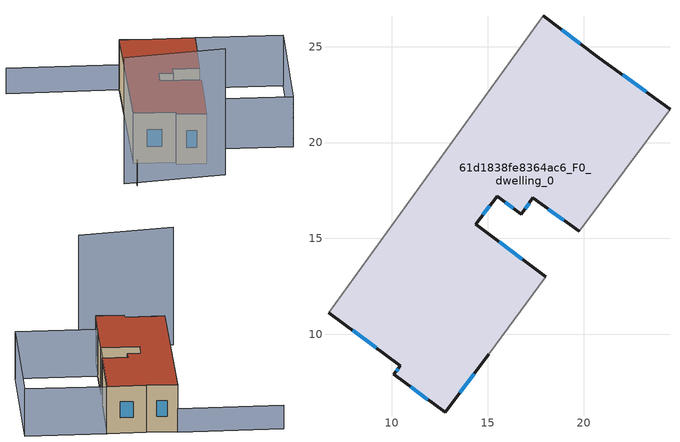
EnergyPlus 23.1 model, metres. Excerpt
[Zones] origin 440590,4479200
61d1838fe8364ac6_F0_dwelling_0
 floor ground (EU_floor_Construction): 20.79,24.43 24.51,21.74 19.78,15.36 17.35,17.11 16.75,16.27 15.48,17.19 14.37,15.75 18.03,13.01 15.04,8.96 12.77,5.93 10.1,7.91 10.44,8.36 6.69,11.12 17.91,26.61 z0
 wall outside (EU_wall_Construction): 18.03,13.01 14.37,15.75 15.48,17.19 16.75,16.27 17.35,17.11 19.78,15.36 / 6.69,11.12 10.44,8.36 10.1,7.91 12.77,5.93 15.04,8.96 / 24.51,21.74 20.79,24.43 17.91,26.61 z0:6
 wall adiabatic (EU_wall_Construction): 15.04,8.96 18.03,13.01 / 17.91,26.61 6.69,11.12 / 19.78,15.36 24.51,21.74 z0:6
 window (EU_Window_Construction): 14.74,16.23 15.11,16.71 / 16.81,13.92 15.59,14.83 / 13.53,6.95 14.28,7.95 / 10.99,7.25 11.88,6.6 / 10.33,8.21 10.21,8.06 / 7.95,10.2 9.19,9.28 / 19.82,25.16 18.87,25.88 / 23.26,22.64 22.03,23.53 / 18.16,16.52 18.97,15.94 / 16.95,16.55 17.15,16.83 / 15.9,16.88 16.32,16.58 z2.01:3.99
 roof outside (EU_roof_Construction): 18.03,13.01 14.37,15.75 15.48,17.19 16.75,16.27 17.35,17.11 19.78,15.36 24.51,21.74 20.79,24.43 17.91,26.61 6.69,11.12 10.44,8.36 10.1,7.91 12.77,5.93 15.04,8.96 z6
shading: 2.63,7.86 12.5,2.53 z0:15; 15.03,8.94 24.5,21.74 / 24.5,21.74 32.2,16.05 / 32.2,16.05 22.72,3.25 / 22.72,3.25 15.03,8.94 z0:6; 7.99,33.92 17.97,26.7 / 17.97,26.7 3.35,6.51 z0:3
[Building]
EU S2 Campaign: North Axis=0; Terrain=City; Solar Distribution=FullExterior
[Site:Location]
Madrid: Latitude=40.5; Longitude=-3.5; Time Zone=1; Elevation=609
[SizingPeriod:WeatherFileDays]
AnnualSizingPeriod: Begin Month=1; Begin Day of Month=1; End Month=12; End Day of Month=31; Day of Week for Start Day=Monday; Use Weather File Daylight Saving Period=No; Use Weather File Rain and Snow Indicators=No
[MATERIAL]
EU_InternalMass_Material: Roughness=MediumRough; Thickness=0.1; Conductivity=1; Density=1800; Specific Heat=900; Thermal Absorptance=0.9; Solar Absorptance=0.7; Visible Absorptance=0.7
[MATERIAL:NOMASS] Roughness=MediumRough; Thermal Absorptance=0.9; Solar Absorptance=0.7; Visible Absorptance=0.7
Name | Thermal Resistance
EU_wall_NoMass | 0.459673
EU_roof_NoMass | 0.495815
EU_floor_NoMass | 0.788942
[WINDOWMATERIAL:SIMPLEGLAZINGSYSTEM]
EU_Window_SimpleGlazing: UFactor=4.26103; Solar Heat Gain Coefficient=0.85; Visible Transmittance=0.85
[CONSTRUCTION]
EU_wall_Construction: EU_wall_NoMass
EU_roof_Construction: EU_roof_NoMass
EU_floor_Construction: EU_floor_NoMass
EU_InternalMass_Construction: EU_InternalMass_Material
EU_Window_Construction: EU_Window_SimpleGlazing
[ZONE]
61d1838fe8364ac6_F0_dwelling_0: Type=1; Multiplier=1; Ceiling Height=autocalculate; Volume=869.619; Floor Area=autocalculate; Part of Total Floor Area=Yes
[INTERNALMASS]
61d1838fe8364ac6_F0_dwelling_0_EU_InternalMass: Construction=EU_InternalMass_Construction; Zone or ZoneList=61d1838fe8364ac6_F0_dwelling_0; Surface Area=144.937
[OTHEREQUIPMENT]
EU_Step8_InternalGain_61d1838fe8364ac6_F0_dwelling_0_f000: Fuel Type=Electricity; Zone or ZoneList or Space or SpaceList=61d1838fe8364ac6_F0_dwelling_0; Schedule=EU_Step8_GainSchedule_61d1838fe8364ac6_F0_dwelling_0_f000; Design Level Calculation Method=Watts/Area; Power per Zone Floor Area=1; Fraction Latent=0; Fraction Radiant=0; Fraction Lost=0; Carbon Dioxide Generation Rate=0; EndUse Subcategory=EU_Step8_InternalGains
[ZONEVENTILATION:DESIGNFLOWRATE]
EU_ConstantAir_61d1838fe8364ac6_F0_dwelling_0: Zone or ZoneList or Space or SpaceList=61d1838fe8364ac6_F0_dwelling_0; Schedule=EU_AlwaysOn; Design Flow Rate Calculation Method=AirChanges/Hour; Air Changes per Hour=0.719161; Ventilation Type=Natural; Fan Pressure Rise=0; Fan Total Efficiency=1; Constant Term Coefficient=1; Temperature Term Coefficient=0; Velocity Term Coefficient=0; Velocity Squared Term Coefficient=0; Minimum Indoor Temperature=-100; Maximum Indoor Temperature=100; Delta Temperature=-100; Minimum Outdoor Temperature=-100; Maximum Outdoor Temperature=100; Maximum Wind Speed=40
[HVACTEMPLATE:THERMOSTAT]
EU_HeatOnly_61d1838fe8364ac6_F0_dwelling_0: Constant Heating Setpoint=20; Constant Cooling Setpoint=50
[HVACTEMPLATE:ZONE:IDEALLOADSAIRSYSTEM]
61d1838fe8364ac6_F0_dwelling_0: Template Thermostat=EU_HeatOnly_61d1838fe8364ac6_F0_dwelling_0; System Availability Schedule=EU_AlwaysOn; Maximum Heating Supply Air Temperature=50; Minimum Cooling Supply Air Temperature=13; Maximum Heating Supply Air Humidity Ratio=0.0156; Minimum Cooling Supply Air Humidity Ratio=0.0077; Heating Limit=NoLimit; Cooling Limit=NoLimit; Heating Availability Schedule=EU_AlwaysOn; Cooling Availability Schedule=EU_CoolingOff; Dehumidification Control Type=ConstantSensibleHeatRatio; Cooling Sensible Heat Ratio=0.7; Dehumidification Setpoint=60; Humidification Control Type=None; Humidification Setpoint=30; Outdoor Air Method=None; Outdoor Air Flow Rate per Person=0.00944; Outdoor Air Flow Rate per Zone Floor Area=0; Outdoor Air Flow Rate per Zone=0; Demand Controlled Ventilation Type=None; Outdoor Air Economizer Type=NoEconomizer; Heat Recovery Type=None; Sensible Heat Recovery Effectiveness=0.7; Latent Heat Recovery Effectiveness=0.65
[SIZING:ZONE]
61d1838fe8364ac6_F0_dwelling_0: Zone Cooling Design Supply Air Temperature Input Method=SupplyAirTemperature; Zone Cooling Design Supply Air Temperature=13; Zone Heating Design Supply Air Temperature Input Method=SupplyAirTemperature; Zone Heating Design Supply Air Temperature=50; Zone Cooling Design Supply Air Humidity Ratio=0.008; Zone Heating Design Supply Air Humidity Ratio=0.008; Cooling Design Air Flow Method=DesignDay; Cooling Design Air Flow Rate=0; Cooling Minimum Air Flow per Zone Floor Area=0.000762; Cooling Minimum Air Flow=0; Cooling Minimum Air Flow Fraction=0.2; Heating Design Air Flow Method=DesignDay; Heating Design Air Flow Rate=0; Heating Maximum Air Flow per Zone Floor Area=0.002032; Heating Maximum Air Flow=0.141576; Heating Maximum Air Flow Fraction=0.3; Account for Dedicated Outdoor Air System=No; Dedicated Outdoor Air System Control Strategy=NeutralSupplyAir; Dedicated Outdoor Air Low Setpoint Temperature for Design=autosize; Dedicated Outdoor Air High Setpoint Temperature for Design=autosize; Zone Load Sizing Method=Sensible Load Only No Latent Load; Zone Latent Cooling Design Supply Air Humidity Ratio Input Method=HumidityRatioDifference; Zone Cooling Design Supply Air Humidity Ratio Difference=0.005; Zone Latent Heating Design Supply Air Humidity Ratio Input Method=HumidityRatioDifference; Zone Humidification Design Supply Air Humidity Ratio Difference=0.005
[SCHEDULE:CONSTANT]
Name | Hourly Value
EU_AlwaysOn | 1
EU_CoolingOff | 0
[SCHEDULE:FILE]
EU_Step8_GainSchedule_61d1838fe8364ac6_F0_dwelling_0_f000: File=../../schedules/61d1838fe8364ac6/61d1838fe8364ac6_F0_dwelling_0_f000_gain.csv; Column Number=1; Rows to Skip at Top=0; Number of Hours of Data=8760; Column Separator=Comma; Interpolate to Timestep=No; Minutes per Item=60; Adjust Schedule for Daylight Savings=Yes
